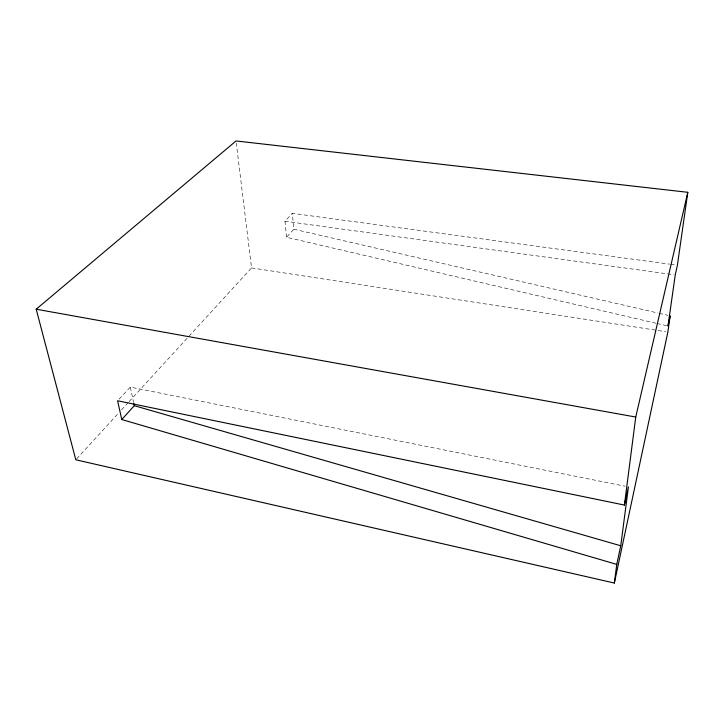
<?xml version="1.0" encoding="UTF-8"?>
<svg xmlns="http://www.w3.org/2000/svg" width="724" height="724" viewBox="0 0 724 724"><rect width="100%" height="100%" fill="white"/><g stroke="black" fill="none" stroke-linecap="round" stroke-linejoin="round"><path stroke-width="0.54" stroke-dasharray="3.62 2.71" d="M655.899 323.221L286.55 237.264L293.826 229.209L292.333 213.336L669.573 264.142M76.563 458.944L118.41 413.259M121.451 409.938L128.302 402.463M129.062 401.63L251.545 267.898L236.305 143.18M119.08 399.159L130.311 387.105L625.102 486.22M286.55 237.264L284.966 221.236L292.333 213.336M670.686 264.287L676.288 265.047M284.966 221.236L674.144 274.758M251.545 267.898L665.646 331.683M293.826 229.209L658.08 313.058M659.175 313.311L667.981 315.338M657.003 323.474L666.894 325.773M130.311 387.105L133.587 402.417"/><path stroke-width="1.09" d="M614.35 583.046L667.872 332.026L670.18 315.845L667.99 326.035L675.257 274.912L677.402 265.192L687.8 192.303L236.033 140.954L36.2 309.211L75.803 459.776L614.35 583.046L616.758 564.394L620.758 545.778L628.423 486.881L624.405 505.062L117.578 400.761L121.786 419.522L616.758 564.394M624.405 505.062L635.744 417.042L687.8 192.303M121.786 419.522L134.284 405.693L133.813 403.512M36.2 309.211L635.744 417.042M134.284 405.693L620.758 545.778"/></g></svg>
